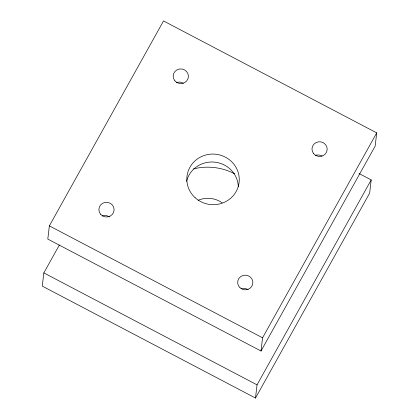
<?xml version="1.0" encoding="UTF-8"?>
<svg xmlns="http://www.w3.org/2000/svg" width="419" height="419" viewBox="0 0 419 419"><rect width="100%" height="100%" fill="white"/><g stroke="black" fill="none" stroke-linecap="round" stroke-linejoin="round"><path stroke-width="0.63" d="M59.414 244.937L43.833 272.905L42.282 286.119L255.49 398.05L369.642 193.122L371.197 179.913L359.031 173.524M49.358 225.878L47.803 239.087L261.016 351.022L375.167 146.095L376.718 132.881L163.51 20.95L49.358 225.878L262.566 337.808L261.016 351.022M255.49 398.05L257.041 384.841L371.197 179.913M262.566 337.808L376.718 132.881M43.833 272.905L257.041 384.841M193.568 168.883A56.455 54.454 6.7 0 1 234.708 173.838M198.108 200.298A24.197 23.338 6.7 0 1 222.175 202.796M176.598 82.548A7.621 7.348 6.7 0 1 183.307 83.276M102.241 215.958A7.621 7.348 6.7 0 1 109.364 216.906M241.522 288.66A7.621 7.348 6.7 0 1 248.168 289.775M315.423 155.391A7.621 7.348 6.7 0 1 322.127 156.156M186.581 181.333A26.229 25.302 6.7 0 1 214.696 162.137A26.229 25.302 6.7 0 1 238.311 186.706M313.642 153.668A7.621 7.348 6.7 0 0 326.679 151.84A7.621 7.348 6.7 0 0 318.424 141.837A7.621 7.348 6.7 0 0 313.642 153.668M174.885 80.841A7.621 7.348 6.7 0 0 187.916 78.94A7.621 7.348 6.7 0 0 179.599 68.983A7.621 7.348 6.7 0 0 174.885 80.841M240.066 287.827A7.621 7.348 6.7 0 0 252.694 284.239A7.621 7.348 6.7 0 0 243.072 275.451A7.621 7.348 6.7 0 0 240.066 287.827M100.618 214.277A7.621 7.348 6.7 0 0 113.633 212.276A7.621 7.348 6.7 0 0 105.237 202.382A7.621 7.348 6.7 0 0 100.618 214.277M195.102 197.7A26.229 25.302 6.7 0 0 238.568 185.35A26.229 25.302 6.7 0 0 205.446 155.093A26.229 25.302 6.7 0 0 195.102 197.7"/></g></svg>
